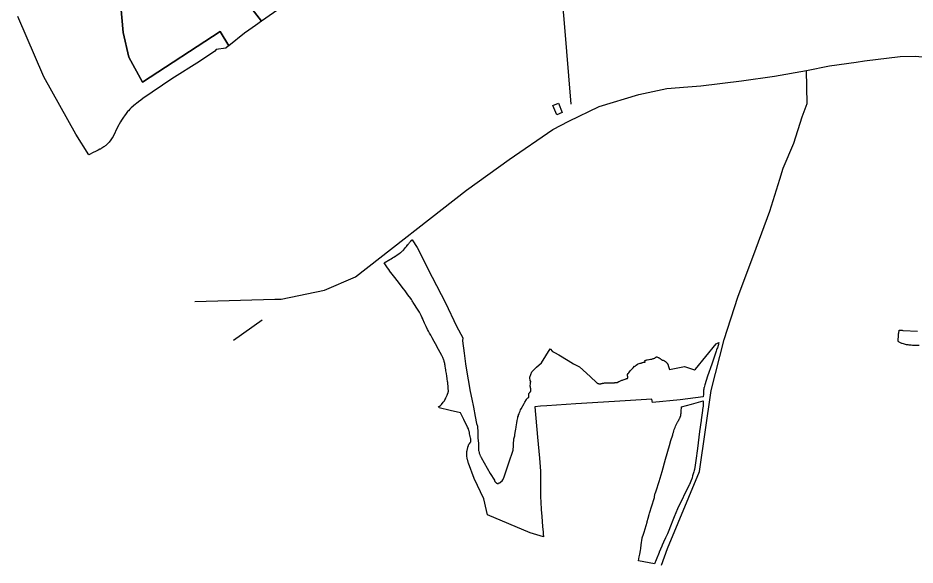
# Model space of a CAD drawing. Header units: metres. Extents: x 553506 to 563855, y 142925 to 150243.
# Drawn here: x 554142 to 555173, y 142962 to 143591 of the extents above; entities that cross this region are included whole.
import ezdxf

# ---------------------------------------------------------------- set-up
doc = ezdxf.new("R2010")
doc.units = ezdxf.units.M
for name, color, linetype in [('C-ANCIENT_WOODLAND', 94, 'Continuous'), ('C-BUILDINGS', 8, 'Continuous'), ('C-POWER_LINES', 6, 'Continuous'), ('C-ROADS', 33, 'Continuous')]:
    doc.layers.add(name, color=color, linetype=linetype)

msp = doc.modelspace()

# ---------------------------------------------------------------- linework, layer by layer
at = {"layer": 'C-ANCIENT_WOODLAND'}
for points in [[(554384.6383, 143559.0259), (554374.4804, 143575.4112), (554285.4832, 143517.1879), (554269.8671, 143546.0596), (554263.2381, 143574.4615), (554259.4536, 143618.019), (554275.5479, 143626.5366), (554271.7552, 143637.4235), (554263.708, 143654.9385), (554278.3842, 143661.5666), (554343.7099, 143688.5488), (554422.2111, 143587.3978), (554415.3017, 143582.5392), (554407.4359, 143576.9208), (554402.7033, 143573.5418), (554384.6383, 143559.0259)], [(554659.6199, 143080.2), (554659.32, 143080.8999), (554659.12, 143081.5999), (554658.92, 143082.3999), (554658.72, 143083.1), (554658.6199, 143083.6999), (554658.4199, 143084.4999), (554658.2199, 143085.4), (554658.0199, 143087.1999), (554658.0199, 143088.4999), (554657.92, 143089.1999), (554657.92, 143090.6999), (554658.0199, 143091.5), (554658.0199, 143092.2999), (554658.12, 143092.8999), (554658.2199, 143093.8999), (554658.6199, 143095.7), (554658.72, 143096.2999), (554658.92, 143096.9999), (554659.0199, 143097.5999), (554659.72, 143099.6999), (554659.92, 143099.9999), (554660.0199, 143100.3999), (554660.2199, 143100.6999), (554660.32, 143100.9999), (554660.52, 143101.3999), (554660.72, 143101.6999), (554660.82, 143101.7999), (554660.92, 143101.9999), (554661.2199, 143102.2999), (554661.32, 143102.4999), (554661.52, 143102.5999), (554662.0199, 143103.0999), (554662.32, 143103.6999), (554662.4199, 143103.9999), (554662.52, 143104.2), (554662.6199, 143104.5), (554662.6199, 143104.6999), (554662.72, 143104.9999), (554662.72, 143105.8), (554662.6199, 143106.5999), (554662.52, 143107.2999), (554662.32, 143107.9999), (554662.32, 143108.1999), (554661.72, 143110.3999), (554661.52, 143111.0999), (554661.12, 143113.4999), (554660.92, 143114.0999), (554660.82, 143114.9), (554660.6199, 143115.5999), (554660.52, 143116.2999), (554660.32, 143117.1), (554659.72, 143118.6999), (554658.72, 143120.7999), (554654.4199, 143129.6999), (554650.72, 143137.3999), (554638.8199, 143140.0999), (554626.12, 143142.9999), (554625.32, 143144.4999), (554625.6199, 143144.4999), (554626.4199, 143144.8999), (554627.6199, 143145.6999), (554628.72, 143146.7999), (554629.6199, 143147.9), (554630.02, 143148.2999), (554630.8199, 143149.2999), (554631.2199, 143149.6999), (554631.6199, 143150.2), (554631.92, 143150.6999), (554632.12, 143151.0999), (554632.8199, 143152.1999), (554633.4199, 143153.3999), (554633.92, 143154.4999), (554635.2199, 143157.5999), (554635.32, 143157.6999), (554635.4199, 143158.0999), (554635.6199, 143158.3999), (554635.72, 143158.7999), (554635.92, 143159.0999), (554636.0199, 143159.3999), (554636.2199, 143159.7999), (554636.32, 143160.0999), (554636.4199, 143160.4999), (554636.52, 143160.7999), (554636.6199, 143161.2), (554636.72, 143161.9), (554636.72, 143163.3999), (554636.6199, 143164.1999), (554636.32, 143167.4999), (554636.32, 143168.1999), (554636.2199, 143170.3), (554636.0199, 143172.4999), (554635.92, 143172.9999), (554635.52, 143176.5999), (554635.0999, 143179.2999), (554634.4999, 143182.3999), (554633.8999, 143185.3999), (554633.6999, 143186.5999), (554633.4999, 143188.5999), (554633.2, 143190.7), (554633, 143191.7), (554632.8, 143192.7999), (554632.6, 143193.7999), (554632.2999, 143194.9), (554632.1, 143195.9), (554632, 143195.9999), (554631.8, 143196.9999), (554631.4999, 143197.8999), (554631.0999, 143198.8), (554630.7999, 143199.6999), (554630.2, 143200.9999), (554629.0999, 143203.1999), (554625.4999, 143209.8999), (554621.8999, 143216.3999), (554620.4999, 143219.2999), (554618.2, 143223.5999), (554617.8, 143224.2999), (554616.4999, 143226.5999), (554615.0999, 143228.8999), (554613.8, 143231.1999), (554612.8999, 143233.0999), (554611.4, 143236.2999), (554609.4999, 143240.3999), (554607.4999, 143244.8999), (554607.4, 143245.2), (554606.4, 143247.1999), (554605.4999, 143249.1999), (554603.4, 143253.0999), (554599.8999, 143258.5), (554598.4999, 143260.7), (554596.2, 143264), (554595.8, 143264.6999), (554595, 143265.9999), (554594.2999, 143267.2999), (554593.4999, 143268.5), (554590.2999, 143272.7), (554586.9299, 143277.3499), (554585.2999, 143279.5999), (554577.8, 143289.4999), (554575.2, 143292.7999), (554573.7399, 143294.6799), (554572.2, 143296.5999), (554569.2, 143300.6), (554569, 143300.9), (554566.2, 143304.8999), (554563.16, 143309.5099), (554569.5799, 143313.42), (554570.9799, 143314.2199), (554572.58, 143315.2199), (554574.1799, 143316.1199), (554575.7799, 143317.1199), (554576.08, 143317.32), (554578.08, 143318.7199), (554579.88, 143320.0199), (554581.7799, 143321.5199), (554582.3799, 143322.0199), (554582.9799, 143322.4199), (554583.5799, 143322.9199), (554584.08, 143323.3199), (554584.68, 143323.82), (554585.1799, 143324.3199), (554586.28, 143325.5199), (554587.28, 143326.8199), (554588.68, 143328.5199), (554590.28, 143330.62), (554590.3799, 143330.7199), (554590.9799, 143331.5199), (554591.5799, 143332.22), (554592.1799, 143333.0199), (554592.7799, 143333.7199), (554593.5799, 143334.52), (554593.68, 143334.7199), (554593.98, 143335.0199), (554594.08, 143335.2199), (554594.28, 143335.3199), (554594.3799, 143335.52), (554594.5799, 143335.6199), (554594.88, 143335.9199), (554595.08, 143336.0199), (554595.3299, 143336.19), (554601, 143327.2), (554618.2999, 143293.0999), (554633.2999, 143263.4999), (554646.2, 143236.9999), (554653.2, 143223.3999), (554652.8, 143220.0999), (554654.8, 143205.8999), (554656.4999, 143193.3999), (554657.8999, 143183.9999), (554659.32, 143175.2999), (554661.92, 143161.5999), (554663.6199, 143152.8), (554665.52, 143143.7), (554667.6199, 143133.1999), (554669.2199, 143124.9999), (554670.0199, 143121.7999), (554670.32, 143119.7999), (554670.32, 143119.4), (554670.52, 143117.3999), (554670.52, 143117.1999), (554670.6199, 143116.3999), (554670.6199, 143114.2999), (554670.72, 143108.5999), (554671.2199, 143102.0999), (554671.2199, 143095.7), (554671.32, 143094.8999), (554671.5199, 143094.1), (554671.6199, 143093.2999), (554672.0199, 143091.6999), (554672.2199, 143090.9999), (554672.2199, 143090.7999), (554672.52, 143090.0999), (554672.72, 143089.2999), (554673.32, 143087.8999), (554673.6199, 143087.3), (554674.0199, 143086.5999), (554674.32, 143085.8999), (554684.92, 143067.6999), (554689.6199, 143059.8999), (554689.6199, 143059.6999), (554689.72, 143059.4999), (554689.8199, 143059.1999), (554690.2199, 143058.3999), (554690.4199, 143058.1999), (554690.6199, 143057.8), (554690.8199, 143057.5999), (554691.0199, 143057.5), (554691.12, 143057.2999), (554691.32, 143057.0999), (554691.52, 143056.9999), (554691.72, 143056.7999), (554691.92, 143056.6999), (554692.12, 143056.5), (554692.32, 143056.3999), (554692.6199, 143056.2999), (554692.8199, 143056.2), (554693.12, 143056.2), (554693.32, 143056.0999), (554693.6199, 143056.0999), (554693.8199, 143056.2), (554694.12, 143056.2), (554694.32, 143056.2999), (554695.2199, 143056.5999), (554695.32, 143056.6999), (554695.72, 143056.7999), (554695.92, 143056.9999), (554696.12, 143057.0999), (554696.4199, 143057.2999), (554696.6199, 143057.3999), (554696.8199, 143057.5999), (554697.12, 143057.8), (554698.52, 143059.1999), (554699.12, 143060.1), (554699.32, 143060.4999), (554699.7199, 143061.0999), (554699.92, 143061.4999), (554700.0199, 143061.7999), (554700.12, 143062.1999), (554700.32, 143062.4999), (554706.32, 143079.7999), (554711.2199, 143094.3999), (554711.4999, 143099.3), (554711.6, 143100.7999), (554711.6999, 143102.9999), (554711.8, 143105.1), (554712.0999, 143107.1999), (554712.2999, 143108.4999), (554712.8999, 143110.8999), (554713.0999, 143112.1999), (554714, 143116.6999), (554714.2999, 143118.5999), (554714.6, 143120.5999), (554714.6999, 143121.1999), (554715.2999, 143125.7999), (554715.8, 143128.5999), (554716.4, 143131.2999), (554716.4, 143131.4999), (554716.6999, 143132.5999), (554717.0999, 143133.7999), (554717.4, 143134.8999), (554717.8999, 143135.9999), (554718.4999, 143137.7999), (554719.0999, 143139.2), (554719.6999, 143140.5), (554720.4, 143141.8999), (554721.8, 143144.4999), (554722.2, 143145.3), (554723.6, 143147.7999), (554724.4999, 143149.2999), (554726.4, 143152.5999), (554726.6, 143152.8999), (554728.0999, 143154.4), (554728.4999, 143154.5999), (554728.8, 143154.7999), (554729.2, 143155.0999), (554729.2, 143155.4), (554729.2999, 143155.5999), (554729.2999, 143157.0999), (554729.2, 143157.3), (554729.2, 143157.6999), (554729.0999, 143157.7999), (554729.0999, 143158.6), (554729.2, 143158.7999), (554729.2, 143159.0999), (554729.2999, 143159.3), (554729.4, 143159.3999), (554729.4, 143159.6), (554729.4999, 143159.6999), (554729.6, 143159.9), (554730.2, 143160.4999), (554730.4, 143160.7999), (554730.8999, 143161.2999), (554731, 143161.4999), (554731.0999, 143161.5999), (554731.2, 143161.9), (554731.3, 143162.0999), (554731.4, 143162.6999), (554731.4999, 143163.5), (554731.6, 143163.6999), (554731.6, 143164.8), (554731.2, 143165.8), (554731, 143166.4), (554731, 143166.7), (554730.8999, 143167.0999), (554730.8, 143167.4), (554730.8, 143167.7999), (554730.6999, 143168.0999), (554730.6999, 143168.7999), (554730.8999, 143170.1999), (554731, 143170.9999), (554731.0999, 143171.6999), (554731.2, 143172.2999), (554731.3, 143172.9999), (554731.3108, 143173.0325), (554731.4999, 143173.5999), (554730.8199, 143173.68), (554730.2899, 143178.1099), (554732.6, 143184.3999), (554737.8799, 143189.6899), (554743.82, 143194.6499), (554753.6274, 143210.7838), (554756.3899, 143207.6), (554758.6, 143206.4999), (554763.6999, 143203.8), (554774.4999, 143197.5), (554780.4, 143193.6999), (554787.2999, 143189.9999), (554799.4, 143179.0999), (554807.4, 143171.6), (554807.6, 143171.4999), (554807.8999, 143171.3999), (554808.0999, 143171.1999), (554808.4, 143171.0999), (554808.6, 143170.9999), (554808.8999, 143170.8999), (554809.1, 143170.7999), (554809.4, 143170.7999), (554809.6, 143170.6999), (554809.8999, 143170.6), (554810.8, 143170.6), (554811, 143170.4999), (554811.2, 143170.6), (554811.6999, 143170.6), (554812.2999, 143170.7999), (554813.0999, 143170.9999), (554813.2, 143171.0999), (554813.8, 143171.1999), (554814.4999, 143171.3999), (554815.0999, 143171.4999), (554816.0999, 143171.6999), (554819.6999, 143171.6999), (554822.6, 143171.7999), (554825.6999, 143171.8399), (554827.6999, 143171.7999), (554828, 143171.9), (554828.8, 143171.9), (554829.0999, 143171.9999), (554829.4999, 143171.9999), (554829.8999, 143172.0999), (554830.2, 143172.0999), (554830.6, 143172.1999), (554832.6999, 143173.0999), (554832.8999, 143173.2), (554834.4, 143173.8999), (554835.9999, 143174.5999), (554836.6999, 143174.8999), (554837.6, 143175.2999), (554838.5999, 143175.6999), (554839.6999, 143175.9999), (554840.6999, 143176.3999), (554841.0999, 143176.3999), (554841.2, 143176.4999), (554841.8999, 143176.4999), (554842.0999, 143176.5999), (554842.2, 143176.6999), (554842.4, 143176.6999), (554843, 143177.2999), (554843, 143178.1), (554842.8999, 143178.4999), (554842.8, 143178.7999), (554842.6999, 143178.9999), (554842.6, 143179.2999), (554842.4999, 143179.4999), (554842.4999, 143180.7), (554842.6, 143180.8999), (554842.6, 143181.0999), (554843.2, 143182.3), (554843.4999, 143182.6999), (554843.8999, 143183.1999), (554845.6999, 143185.3999), (554846.2999, 143186.0999), (554847, 143186.8999), (554847.6, 143187.5999), (554849, 143189.1), (554850.6, 143190.7), (554851.0999, 143190.9999), (554851.4999, 143191.4), (554852, 143191.7999), (554852.4, 143192.0999), (554853.8999, 143193), (554854.6999, 143193.3999), (554857.0999, 143194.3), (554858, 143194.4999), (554858.8, 143194.7999), (554859.2999, 143194.9), (554860.0999, 143195.0999), (554861, 143195.2999), (554861.8, 143195.3999), (554862.6999, 143195.6), (554862.3799, 143197.1899), (554862.6, 143197.2999), (554863.6, 143197.6999), (554864, 143197.8999), (554864.4999, 143197.9999), (554865.2, 143198.2), (554866.7999, 143198.5999), (554867.4, 143198.6999), (554868.6999, 143198.8), (554869, 143198.8999), (554870, 143198.8999), (554870.2999, 143198.9999), (554870.6, 143198.9999), (554871.2999, 143199.1999), (554871.8999, 143199.5), (554872.6, 143199.6999), (554872.8999, 143199.8), (554873.2999, 143199.9999), (554873.6, 143200.1), (554873.8, 143200.1999), (554874.0999, 143200.3999), (554874.4999, 143200.8), (554874.6999, 143200.8999), (554874.9, 143201.1), (554875.2999, 143201.2999), (554875.4999, 143201.2999), (554875.6, 143201.4), (554876, 143201.4), (554876.8, 143201.1999), (554877.0999, 143201.1), (554877.5, 143200.8999), (554877.8999, 143200.8), (554878, 143200.6999), (554878.2999, 143200.5999), (554878.4999, 143200.4999), (554878.7999, 143200.3999), (554879.4, 143200.1), (554879.6, 143199.8), (554879.8999, 143199.5999), (554880.4, 143199.0999), (554880.6999, 143198.8999), (554881.6, 143198.3999), (554882.6999, 143197.8999), (554882.8, 143197.7999), (554883.2999, 143197.5999), (554884.0999, 143197.2), (554884.6, 143196.9999), (554884.8999, 143196.7999), (554885.2999, 143196.6), (554885.6999, 143196.2999), (554886, 143196.0999), (554886.4, 143195.7999), (554887.2, 143194.9999), (554887.4, 143194.9), (554888, 143194.3), (554888.0999, 143194.0999), (554888.4999, 143193.6999), (554888.6, 143193.4999), (554888.6999, 143193.1999), (554888.8999, 143192.7999), (554889, 143192.4999), (554889.0999, 143192.3), (554889.2, 143192), (554889.2, 143191.7999), (554890.6, 143187.0999), (554907.8, 143190.4999), (554919.4599, 143186.6299), (554920.6899, 143187.28), (554944.19, 143216.48), (554947.27, 143218.1699), (554947.09, 143217.08), (554946.79, 143215.78), (554946.4899, 143214.5799), (554945.6899, 143211.9799), (554945.19, 143210.6799), (554944.79, 143209.4799), (554944.2899, 143208.1799), (554943.4899, 143205.78), (554939.2899, 143193.0799), (554934.4899, 143179.18), (554931.2899, 143169.48), (554930.39, 143166.2799), (554930.2899, 143165.88), (554929.99, 143164.58), (554929.6899, 143163.3799), (554929.6899, 143160.5799), (554929.6199, 143158.6799), (554929.4899, 143155.4799), (554903.11, 143152.3499), (554871.15, 143149.2099), (554870.4999, 143152.9999), (554827.4999, 143150.0999), (554783.2, 143147.3999), (554749.71, 143145.1999), (554742.6699, 143144.7299), (554735.96, 143144.2699), (554739.2199, 143109.2999), (554741.52, 143085.0999), (554742.6199, 143070.1999), (554742.6199, 143060.7), (554742.52, 143051.3999), (554742.6199, 143041.9999), (554742.6199, 143040.7999), (554742.8199, 143034.3999), (554743.4199, 143026.1999), (554743.92, 143018.1999), (554744.8199, 143006.6999), (554745.5699, 142999.9999), (554745.6199, 142999.6999), (554745.72, 142997.6999), (554746.0199, 142994.9999), (554746.0382, 142994.7989), (554730.547, 142999.4834), (554681.6964, 143020.058), (554680.39, 143024.9024), (554677.4481, 143038.2749), (554666.4826, 143061.8105), (554659.9177, 143079.4022), (554659.8199, 143079.5), (554659.6199, 143080.2)], [(554855.92, 142971.7999), (554856.52, 142974.8), (554857.32, 142979.0999), (554857.72, 142981.1999), (554858.32, 142985.5999), (554859.4199, 142993.0999), (554859.4199, 142994.0999), (554859.52, 142994.3), (554859.52, 142994.6), (554859.6199, 142994.6999), (554859.72, 142994.9), (554859.72, 142995.0999), (554860.2199, 142995.6), (554860.2199, 142995.7999), (554860.4199, 142995.9999), (554860.4199, 142996.2999), (554860.52, 142996.5999), (554861.4199, 142999.9999), (554864.88, 143011.77), (554864.98, 143012.1699), (554866.2799, 143016.37), (554867.48, 143020.57), (554867.88, 143022.0699), (554873.19, 143038.8799), (554873.39, 143039.8799), (554873.59, 143040.9799), (554874.39, 143044.98), (554874.4899, 143045.28), (554875.79, 143048.88), (554878.39, 143057.0799), (554878.69, 143058.1799), (554882.2899, 143069.9799), (554886.2899, 143084.0799), (554890.8899, 143099.8799), (554892.39, 143105.3799), (554894.39, 143112.08), (554894.6899, 143113.08), (554895.19, 143114.7799), (554895.6899, 143116.3799), (554896.19, 143118.0799), (554896.79, 143119.6799), (554897.0899, 143120.3799), (554897.6899, 143121.8799), (554898.39, 143123.4799), (554899.0899, 143124.9799), (554899.79, 143126.3799), (554900.19, 143127.0799), (554900.6899, 143127.98), (554901.2899, 143128.8799), (554901.79, 143129.88), (554902.2899, 143130.7799), (554902.4899, 143131.18), (554902.59, 143131.4799), (554902.79, 143131.7799), (554902.99, 143132.18), (554903.0899, 143132.48), (554903.2899, 143132.8799), (554903.39, 143133.18), (554903.59, 143133.9799), (554903.79, 143135.5799), (554903.99, 143136.9799), (554904.19, 143138.5799), (554904.5299, 143144.0599), (554915.91, 143147.2399), (554929.4199, 143150.8399), (554929.39, 143148.8799), (554929.39, 143147.08), (554929.19, 143144.9799), (554928.99, 143142.9799), (554928.6899, 143140.9799), (554928.59, 143139.98), (554927.8899, 143134.6799), (554927.0899, 143129.28), (554926.9899, 143128.28), (554925.19, 143115.7799), (554922.6899, 143096.3799), (554920.99, 143082.3799), (554919.79, 143074.2799), (554919.39, 143072.5799), (554919.2999, 143072.1999), (554918.99, 143070.9799), (554918.4899, 143069.28), (554918.2899, 143068.3799), (554917.2899, 143064.8799), (554916.59, 143062.48), (554916.1699, 143061.3499), (554915.8899, 143060.5799), (554914.2899, 143056.7799), (554913.59, 143054.8799), (554913.39, 143054.4799), (554900.08, 143026.8699), (554895.9799, 143017.67), (554893.5799, 143011.9699), (554892.48, 143009.0699), (554889.19, 142999.9999), (554888.52, 142998.0999), (554886.2199, 142993.3999), (554883.8199, 142988.6999), (554882.32, 142985.2), (554881.72, 142983.9), (554880.2199, 142980.3999), (554878.8199, 142976.9999), (554878.72, 142976.6999), (554875.32, 142968.3), (554873.4842, 142963.7941), (554855.1494, 142967.2954), (554855.92, 142971.7999)]]:
    msp.add_lwpolyline(points, close=True, dxfattribs=at)
for points in [[(554444.5882, 143603.1233), (554422.2111, 143587.3978), (554343.7099, 143688.5488)], [(554259.4536, 143618.019), (554263.2381, 143574.4615), (554269.8671, 143546.0596), (554285.4832, 143517.1879), (554374.4804, 143575.4112), (554384.6383, 143559.0259), (554384.3992, 143558.836), (554381.2166, 143556.3567), (554370.1023, 143554.5972), (554368.6017, 143552.7977), (554350.8006, 143541.0011), (554319.2962, 143521.1967), (554286.0027, 143498.5032), (554283.3972, 143496.7037), (554280.899, 143494.8043), (554278.4007, 143492.8049), (554277.2959, 143491.8951), (554272.4973, 143487.8963), (554270.9967, 143486.3967), (554269.1992, 143484.3973), (554268.3995, 143483.3976), (554267.5008, 143482.2979), (554266.701, 143481.2982), (554265.9012, 143480.1985), (554265.5961, 143479.7986), (554262.8011, 143475.7997), (554261.4984, 143473.7003), (554260.0967, 143471.7009), (554256.8811, 143465.5227), (554251.596, 143454.8457), (554250.6973, 143453.4461), (554248.9988, 143450.9468), (554247.2014, 143448.4476), (554246.6985, 143447.9477), (554246.0966, 143447.1479), (554245.404, 143446.5481), (554244.8021, 143445.8483), (554244.1013, 143445.1485), (554243.3015, 143444.5487), (554242.6007, 143443.9488), (554241.8009, 143443.349), (554241.702, 143443.249), (554241.0011, 143442.7492), (554238.6018, 143441.2496), (554237.901, 143440.8497), (554237.1012, 143440.3499), (554236.4993, 143440.05), (554234.603, 143439.0503), (554230.802, 143437.2508), (554229.5982, 143436.6509), (554223.7623, 143433.8831), (554209.0013, 143457.5008), (554172.2891, 143523.3977), (554142.3821, 143592.649)], [(555177.6, 143214.5999), (555172.2, 143214.6999), (555169.8999, 143214.7999), (555168.2999, 143214.8999), (555166.0999, 143215.0999), (555164.8, 143215.1999), (555163.8, 143215.2999), (555162.8, 143215.4999), (555161.6999, 143215.6999), (555160.6999, 143215.9999), (555159.2999, 143216.3999), (555157.8999, 143216.9999), (555157.6999, 143216.9999), (555156.8, 143217.3999), (555154.4, 143218.5999), (555153.6, 143219.0999), (555153.4, 143219.1999), (555153.4, 143221.6999), (555153.6, 143224.3999), (555153.6, 143224.6999), (555153.8, 143226.3999), (555153.8999, 143228.0999), (555154.0999, 143229.2999), (555154.4999, 143231.8999), (555154.5399, 143232.0699), (555155.6, 143232.0999), (555158.0999, 143232.0999), (555158.6, 143231.9999), (555159.0999, 143231.9999), (555175.6, 143230.9999)]]:
    msp.add_lwpolyline(points, dxfattribs=at)
at = {"layer": 'C-BUILDINGS'}
msp.add_lwpolyline([(554756.8445, 143490.4125), (554763.1066, 143492.9715), (554767.426, 143482.4284), (554761.1709, 143479.8696), (554756.8445, 143490.4125)], close=True, dxfattribs=at)
at = {"layer": 'C-POWER_LINES'}
for points in [[(554725.1147, 144103.619), (554738.037, 143986.1815), (554746.5264, 143879.1279), (554751.3673, 143813.8108), (554759.4252, 143705.2974), (554769.7575, 143584.9107), (554777.3463, 143491.7639)], [(554390.0252, 143220.8612), (554422.862, 143244.0881)]]:
    msp.add_lwpolyline(points, dxfattribs=at)
at = {"layer": 'C-ROADS'}
for points in [[(554345.5045, 143265.1188), (554437.6145, 143267.769), (554444.7803, 143267.973), (554494.4542, 143278.1568), (554530.057, 143293.6944), (554657.5277, 143393.0819), (554706.6505, 143428.5147), (554756.7891, 143462.721), (554775.0664, 143472.4305), (554809.8607, 143489.1922), (554855.3788, 143503.2277), (554887.6302, 143509.8525), (554911.7442, 143511.8364), (554926.8031, 143513.1692), (554973.4212, 143518.7806), (555011.4102, 143523.9987), (555047.8868, 143530.6406), (555074.5768, 143535.8303), (555105.0873, 143540.3117), (555114.6419, 143541.8018), (555155.7513, 143546.7813), (555172.7407, 143546.9711), (555185.9008, 143546.066)], [(554881.4025, 142962.2821), (554888.3702, 142981.2757), (554925.0384, 143069.979), (554938.5362, 143162.9037), (554953.5641, 143221.5072), (554969.1005, 143270.1876), (554990.3788, 143326.3753), (555006.0641, 143368.9281), (555017.4056, 143405.6295), (555021.3836, 143418.5036), (555033.3313, 143447.1546), (555042.929, 143477.393), (555048.7766, 143492.5383), (555047.8868, 143530.6406)]]:
    msp.add_lwpolyline(points, dxfattribs=at)

doc.saveas('drawing.dxf')
